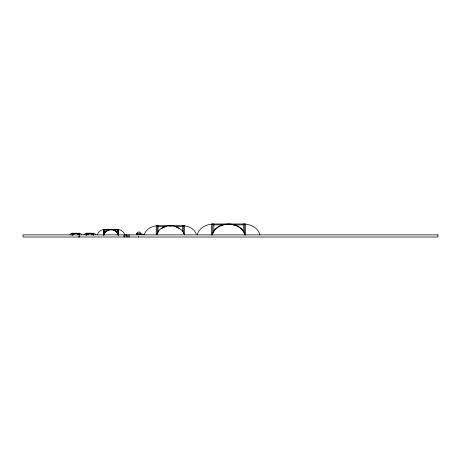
<?xml version="1.0" encoding="UTF-8"?>
<svg xmlns="http://www.w3.org/2000/svg" width="461" height="461" viewBox="0 0 461 461"><rect width="100%" height="100%" fill="white"/><g stroke="black" fill="none" stroke-linecap="round" stroke-linejoin="round"><path stroke-width="0.69" d="M197.233 234.983C198.737 227.636 206.972 224.046 213.858 223.994L213.858 231.526M211.945 234.983C215.76 220.358 241.374 220.358 245.194 234.983M212.314 235.029C216.048 220.733 241.091 220.733 244.826 235.029M97.231 235.052C98.112 231.837 101.178 229.48 104.514 229.463L104.514 233.681M103.927 235.098C105.488 228.011 116.616 228.011 118.177 235.098M144.472 234.079C146.523 228.575 152.533 225.74 158.135 225.688L158.135 232.056M156.728 234.079C161.085 222.968 179.698 222.968 184.054 234.079M157.034 234.142L158.417 231.474M69.916 234.338L72.584 233.231L72.584 235.127M73.241 234.395L74.008 233.813M83.994 234.338L86.662 233.231L86.662 235.127M87.325 234.395L89.93 233.318L92.54 234.395M144.241 234.28L136.738 234.321L136.698 233.278L138.836 231.768L140.974 233.278L140.887 234.28M161.183 228.829L162.906 227.774M163.476 227.423L166.813 226.322M75.852 233.231L73.184 234.338A3.769 3.769 0 0 1 78.52 234.338L76.826 233.364L75.852 233.485M74.895 233.445L75.852 233.318M111.055 229.463C107.718 229.48 104.647 231.837 103.765 235.052A7.543 7.543 0 0 1 118.339 235.052C117.457 231.837 114.386 229.48 111.055 229.463L111.055 229.964M89.93 233.231L87.267 234.338A3.769 3.769 0 0 1 92.598 234.338L90.909 233.364L89.93 233.485M168.957 226.092L171.82 226.092M222.842 224.864L212.728 224.864L212.728 233.364M233.318 224.864L244.411 224.864L244.411 232.615M166.467 226.443L157.189 226.443L157.189 234.188M174.316 226.443L183.593 226.443L183.593 233.485M108.94 229.964L104.013 229.964L104.013 234.897M113.164 229.964L118.091 229.964L118.091 234.897M136.698 233.278L140.974 233.278M138.248 236.752L138.709 236.942M173.97 226.322L177.306 227.423M76.808 233.445L78.456 234.395M177.877 227.774L179.594 228.829M95.865 234.338L93.203 233.231L93.203 235.127M81.787 234.338L79.119 233.231L79.119 235.127M196.311 234.079C194.254 228.575 188.249 225.74 182.648 225.688L182.648 231.364M124.873 235.052C123.992 231.837 120.926 229.48 117.59 229.463L117.59 234.263M259.9 234.983C258.402 227.636 250.162 224.046 243.275 223.994L243.275 231.526M79.476 236.545L79.54 237.006M245.54 234.874L245.54 223.994L211.599 223.994L211.599 234.874M228.57 223.994L228.57 224.282M184.533 234.92L184.533 225.688L156.25 225.688L156.25 234.92M140.887 233.278L140.887 234.28M136.784 233.278L136.784 234.367M129.155 234.868L129.155 237.006M127.899 234.868L127.899 237.006M126.66 235.058L124.13 235.122L124.13 237.006M126.642 234.868L126.642 237.006M124.211 235.122L124.211 237.006M118.598 234.983L118.598 229.463L103.512 229.463L103.512 234.983M93.704 235.15L93.704 233.231L86.161 233.231L86.161 235.15M93.45 234.891L93.45 233.485L86.409 233.485L86.409 234.891M79.62 235.15L79.62 233.231L72.077 233.231L72.077 235.15M79.373 234.891L79.373 233.485L72.331 233.485L72.331 234.891M79.056 236.545L79.056 237.006M78.969 236.545L78.969 237.006M437.95 234.868L23.05 234.868L23.05 237.006L437.95 237.006L437.95 234.868"/></g></svg>
